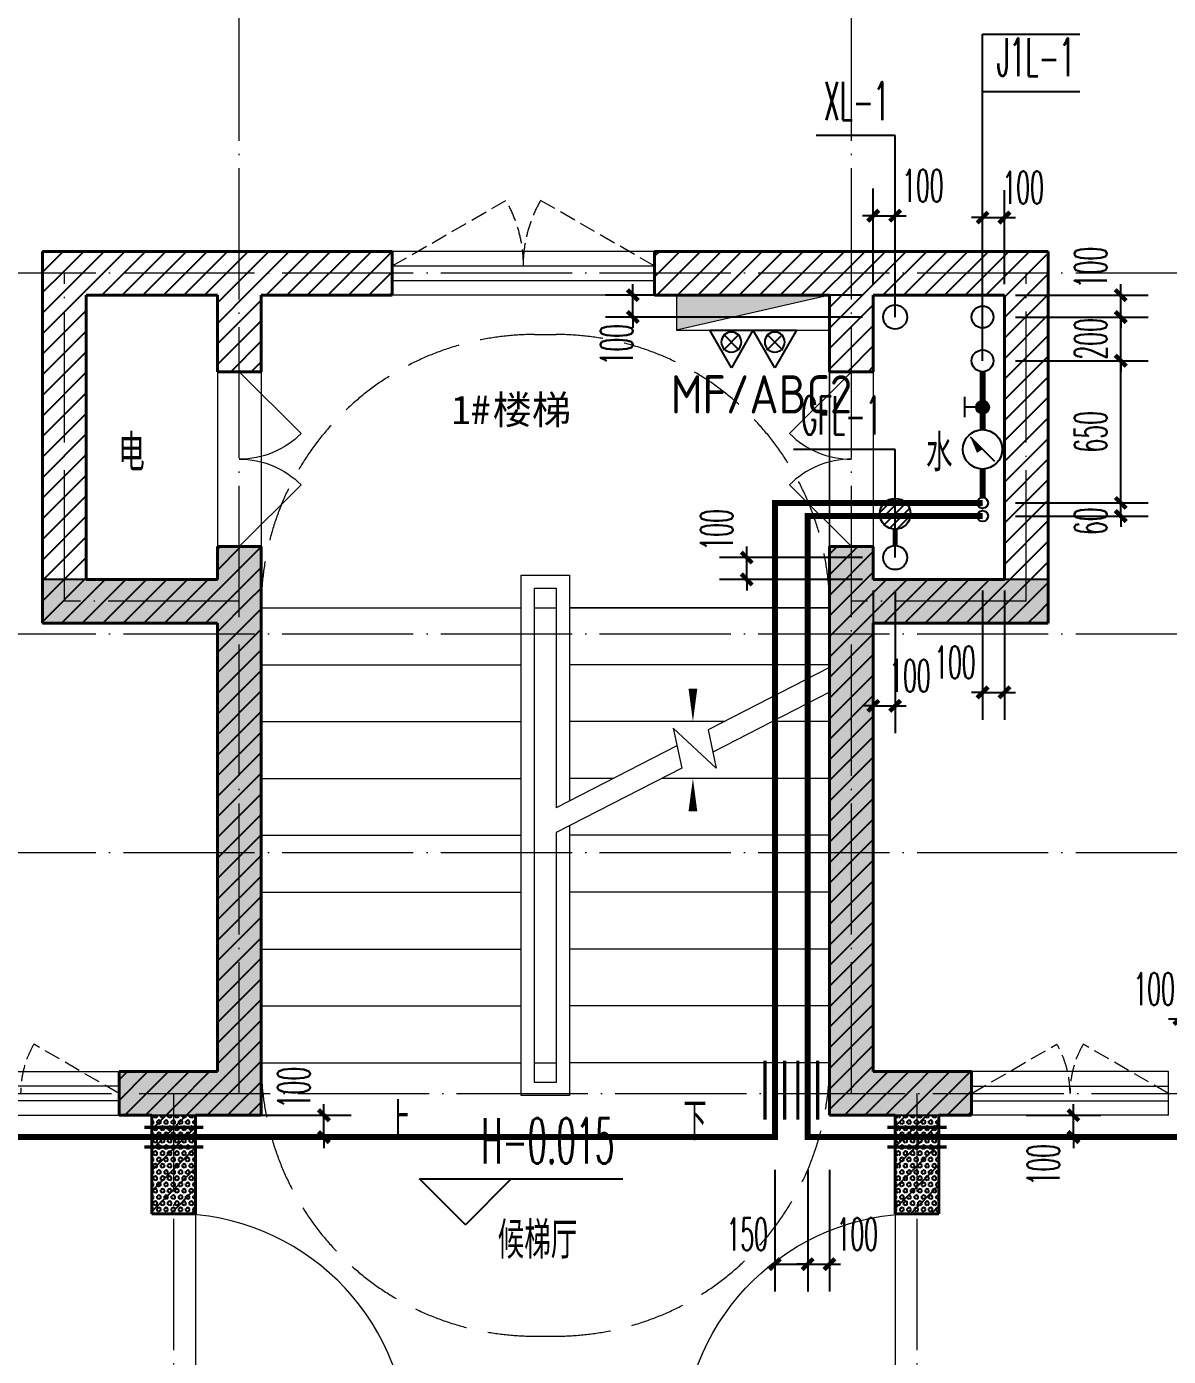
# Model space of a CAD drawing. Extents: x 27938 to 1042331, y -235042 to 1535213.
# Drawn here: x 692244 to 697467, y 141380 to 147460 of the extents above; entities that cross this region are included whole.
import ezdxf

# ---------------------------------------------------------------- set-up
doc = ezdxf.new("R2010")
doc.units = 0
doc.header["$LTSCALE"] = 1000
doc.header["$MEASUREMENT"] = 0
doc.linetypes.add('DASH', pattern=[0.35, 0.25, -0.1])
doc.linetypes.add('DOTE', pattern=[2.42, 2, -0.2, 0.02, -0.2])
for name, color, linetype in [('$RECOVER_210609100354-5', 7, 'Continuous'), ('3.5方案汇报，与郭总、侯月琴确定户型_t8$0$2020.03.04 -1安徽标准化洋房户型(UA）_t8_t8$0$看线', 154, 'Continuous'), ('COLUMN', 9, 'Continuous'), ('DIM_ELEV', 3, 'Continuous'), ('DIM_SYMB', 3, 'Continuous'), ('DIM_不分区消火栓', 3, 'Continuous'), ('DIM_管井排水', 3, 'Continuous'), ('DIM_给水', 3, 'Continuous'), ('EQUIP_地漏', 7, 'Continuous'), ('EQUIP_灭火器', 7, 'Continuous'), ('PIPE-管井排水', 210, 'GF'), ('PIPE-给水', 3, 'J1'), ('PUB_TEXT', 4, 'Continuous'), ('TEXT_灭火器', 7, 'Continuous'), ('TWT_DIM', 3, 'Continuous'), ('VALVE_不分区给水', 7, 'Continuous'), ('VALVE_给水', 7, 'Continuous'), ('VPIPE-不分区消火栓', 1, 'X'), ('VPIPE-管井排水', 210, 'GF'), ('VPIPE-给水', 3, 'TG_J'), ('VPIPE-给水中', 72, 'J2'), ('保温', 6, 'Continuous')]:
    doc.layers.add(name, color=color, linetype=linetype)
for name, color, linetype, lineweight in [('DOTE', 19, 'DOTE', 9), ('EQUIP_消火栓', 242, 'Continuous', 18), ('PUB_HATCH', 8, 'Continuous', 9), ('STAIR', 2, 'Continuous', 18), ('WALL', 9, 'Continuous', 40), ('WINDOW', 8, 'Continuous', 15)]:
    doc.layers.add(name, color=color, linetype=linetype, lineweight=lineweight)
doc.styles.add('_TCH_DIM', font='SIMPLEX.shx', dxfattribs={"width": 0.6, "oblique": 10, "bigfont": 'hztxt.shx'})
doc.styles.add('_TCH_DIM_T3', font='SIMPLEX.shx', dxfattribs={"width": 0.494118, "bigfont": 'GBCBIG.shx'})
doc.styles.add('_TWT_SERIAL', font='simplex.shx', dxfattribs={"width": 0.6, "oblique": 10, "height": 3, "bigfont": 'aadri.shx'})
doc.styles.get("Standard").update_dxf_attribs({"font": 'gbenor.shx', "bigfont": 'gbcbig.shx'})
doc.styles.add('TG_LINETYPE', font='SIMPLEX', dxfattribs={"width": 0.8, "height": 3, "bigfont": 'HZTXT'})
doc.styles.add('黑体', font='simhei.ttf')
doc.linetypes.add('GF', pattern='A,3,-0.2,["GF",Standard,S=0.25,R=0,X=-0.1,Y=-0.115],-0.35', length=3.55)
doc.linetypes.add('J1', pattern='A,3,-0.2,["J1",Standard,S=0.25,R=0,X=-0.1,Y=-0.115],-0.35', length=3.55)
doc.linetypes.add('J2', pattern='A,3,-0.2,["J2",Standard,S=0.25,R=0,X=-0.1,Y=-0.115],-0.35', length=3.55)
doc.linetypes.add('TG_J', pattern='A,2,-0.22,["J",TG_LINETYPE,S=0.1,R=0,X=-0.18,Y=-0.15],0', length=2.22)
doc.linetypes.add('X', pattern='A,3,-0.2,["X",Standard,S=0.25,R=0,X=-0.1,Y=-0.115],-0.25', length=3.45)
doc.dimstyles.new('_TWT_ARCH&&50', dxfattribs={"dimtxt": 148.75, "dimasz": 50, "dimexe": 125, "dimexo": 150, "dimgap": 63.125, "dimtad": 1, "dimdec": 0, "dimzin": 0, "dimdsep": 46, "dimtxsty": '_TCH_DIM_T3', "dimblk": 'ARCHTICK', "dimcen": 0.09, "dimclrt": 7, "dimazin": 2, "dimtfac": 1, "dimtdec": 0, "dimtix": 1, "dimtmove": 2, "dimatfit": 3, "dimfxl": 1, "dimtolj": 1, "dimtzin": 0, "dimarcsym": 0})
pattern_1 = [(90, (0, 0), (-16.49778, 1e-15), [9.525, -19.05]), (210, (0, 0), (8.24889, -14.2874966), [9.525, -19.05]), (150, (6e-16, 9.525), (-8.24889, -14.2874966), [9.525, -19.05])]
pattern_2 = [(45, (0, 47.75), (-47.022601, 47.022601), [])]

# ---------------------------------------------------------------- blocks, each defined once
blk = doc.blocks.new('GFDGDGRDGRDG')
at = {"layer": 'DOTE', "linetype": 'DOTE', "ltscale": 0.3}
for p, q in [((586393.7, 370358.3), (586393.7, 376108.3)), ((589193.7, 370358.3), (589193.7, 376108.3)), ((626393.7, 374108.3), (573593.7, 374108.3)), ((585593.7, 372608.3), (585593.7, 374108.3)), ((589993.7, 372608.3), (589993.7, 374108.3)), ((586393.7, 372608.3), (585593.7, 372608.3)), ((589993.7, 372608.3), (589193.7, 372608.3)), ((626393.7, 372458.3), (573593.7, 372458.3)), ((626393.7, 371458.3), (573593.7, 371458.3)), ((573593.7, 370358.3), (626393.7, 370358.3)), ((586093.7, 368458.3), (586093.7, 370358.3)), ((589493.7, 368458.3), (589493.7, 370358.3))]:
    blk.add_line(p, q, dxfattribs=at)
blk = doc.blocks.new('HFHFHFHFTF')
at = {"layer": 'PUB_HATCH'}
for points in [[(547216.6, 372523.7), (547216.6, 375123.7), (547016.6, 375123.7), (547016.6, 374973.7), (546217, 374973.7), (546217, 374773.7), (547016.6, 374773.7), (547016.6, 372723.7), (546566.6, 372723.7), (546566.6, 372523.7)], [(549816.6, 372523.7), (550466.6, 372523.7), (550466.6, 372723.7), (550016.6, 372723.7), (550016.6, 374773.7), (550816.1, 374773.7), (550816.1, 374973.7), (550016.6, 374973.7), (550016.6, 375123.7), (549816.6, 375123.7)]]:
    blk.add_hatch(color=256, dxfattribs=at).paths.add_polyline_path(points)
at = {"layer": 'COLUMN', "color": 8}
for p, q in [((547216.6, 375123.7), (547016.6, 375123.7)), ((547016.6, 375123.7), (547016.6, 374973.7)), ((547216.6, 372523.7), (547216.6, 375123.7)), ((550016.6, 375123.7), (549816.6, 375123.7)), ((549816.6, 375123.7), (549816.6, 372523.7)), ((550016.6, 374973.7), (550016.6, 375123.7)), ((547016.6, 374973.7), (546217, 374973.7)), ((546217, 374973.7), (546217, 374773.7)), ((550816.1, 374973.7), (550016.6, 374973.7)), ((550816.1, 374773.7), (550816.1, 374973.7)), ((546217, 374773.7), (547016.6, 374773.7)), ((547016.6, 374773.7), (547016.6, 372723.7)), ((550016.6, 372723.7), (550016.6, 374773.7)), ((550016.6, 374773.7), (550816.1, 374773.7)), ((547016.6, 372723.7), (546566.6, 372723.7)), ((546566.6, 372723.7), (546566.6, 372523.7)), ((550466.6, 372723.7), (550016.6, 372723.7)), ((550466.6, 372523.7), (550466.6, 372723.7)), ((546566.6, 372523.7), (547216.6, 372523.7)), ((549816.6, 372523.7), (550466.6, 372523.7))]:
    blk.add_line(p, q, dxfattribs=at)
blk = doc.blocks.new('VDVDVDCZSCCS')
at = {"layer": '保温', "linetype": 'Continuous', "ltscale": 10}
h = blk.add_hatch(dxfattribs=at)
h.set_pattern_fill('HEX', color=251, scale=10, angle=90, style=0)
h.set_pattern_definition(pattern_1)
h.paths.add_polyline_path([(546716.7, 372073.7), (546916.7, 372073.7), (546916.6, 372523.7), (546716.6, 372523.7)])
h = blk.add_hatch(dxfattribs=at)
h.set_pattern_fill('HEX', color=251, scale=10, angle=90, style=0)
h.set_pattern_definition(pattern_1)
h.paths.add_polyline_path([(550316.4, 372073.8), (550116.4, 372073.8), (550116.5, 372523.8), (550316.5, 372523.8)])
blk = doc.blocks.new('$VALVE$00000533')
at = {"ltscale": 0.5, "const_width": 25}
for points in [[(-225, 75), (225, 75)], [(-225, -75), (225, -75)]]:
    blk.add_lwpolyline(points, dxfattribs=at)
blk = doc.blocks.new('_ArchTick')
at = {"color": 0, "linetype": 'ByBlock', "const_width": 0.4}
blk.add_lwpolyline([(-0.5, -0.5), (0.5, 0.5)], dxfattribs=at)
blk = doc.blocks.new('*D298')
at = {"layer": 'Defpoints', "color": 0}
for p in [(697616.6, 142922.2), (697516.6, 142132.3), (697616.6, 142132.3)]:
    blk.add_point(p, dxfattribs=at)
at = {"layer": 'TWT_DIM', "color": 0, "lineweight": -2}
for p, q in [((697516.6, 142282.3), (697516.6, 143047.2)), ((697616.6, 142282.3), (697616.6, 143047.2)), ((697516.6, 142922.2), (697466.6, 142922.2)), ((697516.6, 142922.2), (697616.6, 142922.2)), ((697616.6, 142922.2), (697666.6, 142922.2))]:
    blk.add_line(p, q, dxfattribs=at)
at = {"layer": 'TWT_DIM', "color": 0, "lineweight": -2, "xscale": 50, "yscale": 50, "zscale": 50}
blk.add_blockref('_ArchTick', (697516.6, 142922.2), dxfattribs=at)
at = {"layer": 'TWT_DIM', "color": 0, "lineweight": -2, "xscale": 50, "yscale": 50, "zscale": 50, "rotation": 180}
blk.add_blockref('_ArchTick', (697616.6, 142922.2), dxfattribs=at)
at = {"layer": 'TWT_DIM', "color": 7, "insert": (697401.3, 143059.7), "char_height": 148.75, "attachment_point": 5, "style": '_TCH_DIM_T3'}
blk.add_mtext('\\A1;100', dxfattribs=at)
blk = doc.blocks.new('*D299')
at = {"layer": 'Defpoints', "color": 0}
for p in [(696666.6, 142482.3), (697032.2, 142482.3), (696666.6, 142382.3)]:
    blk.add_point(p, dxfattribs=at)
at = {"layer": 'TWT_DIM', "color": 0, "lineweight": -2}
for p, q in [((697032.2, 142482.3), (697032.2, 142532.3)), ((696816.6, 142482.3), (697157.2, 142482.3)), ((697032.2, 142382.3), (697032.2, 142482.3)), ((696816.6, 142382.3), (697157.2, 142382.3)), ((697032.2, 142382.3), (697032.2, 142332.3))]:
    blk.add_line(p, q, dxfattribs=at)
at = {"layer": 'TWT_DIM', "color": 0, "lineweight": -2, "xscale": 50, "yscale": 50, "zscale": 50}
for p, rotation in [((697032.2, 142482.3), 270), ((697032.2, 142382.3), 90)]:
    blk.add_blockref('_ArchTick', p, dxfattribs=dict(at, rotation=rotation))
at = {"layer": 'TWT_DIM', "color": 7, "insert": (696894.7, 142255.7), "char_height": 148.75, "attachment_point": 5, "rotation": 90, "style": '_TCH_DIM_T3'}
blk.add_mtext('\\A1;100', dxfattribs=at)
blk = doc.blocks.new('*D300')
at = {"layer": 'Defpoints', "color": 0}
for p in [(693116.6, 142482.3), (693603.6, 142482.3), (693116.6, 142382.3)]:
    blk.add_point(p, dxfattribs=at)
at = {"layer": 'TWT_DIM', "color": 0, "lineweight": -2}
for p, q in [((693603.6, 142482.3), (693603.6, 142532.3)), ((693266.6, 142482.3), (693728.6, 142482.3)), ((693603.6, 142382.3), (693603.6, 142482.3)), ((693266.6, 142382.3), (693728.6, 142382.3)), ((693603.6, 142382.3), (693603.6, 142332.3))]:
    blk.add_line(p, q, dxfattribs=at)
at = {"layer": 'TWT_DIM', "color": 0, "lineweight": -2, "xscale": 50, "yscale": 50, "zscale": 50}
for p, rotation in [((693603.6, 142482.3), 270), ((693603.6, 142382.3), 90)]:
    blk.add_blockref('_ArchTick', p, dxfattribs=dict(at, rotation=rotation))
at = {"layer": 'TWT_DIM', "color": 7, "insert": (693466.1, 142609), "char_height": 148.75, "attachment_point": 5, "rotation": 90, "style": '_TCH_DIM_T3'}
blk.add_mtext('\\A1;100', dxfattribs=at)
blk = doc.blocks.new('*D350')
at = {"layer": 'Defpoints', "color": 0}
for p in [(696116.7, 145032.3), (696216.7, 145032.3), (696216.7, 144354.6)]:
    blk.add_point(p, dxfattribs=at)
at = {"layer": 'TWT_DIM', "color": 0, "lineweight": -2}
for p, q in [((696116.7, 144882.3), (696116.7, 144229.6)), ((696216.7, 144882.3), (696216.7, 144229.6)), ((696116.7, 144354.6), (696066.7, 144354.6)), ((696116.7, 144354.6), (696216.7, 144354.6)), ((696216.7, 144354.6), (696266.7, 144354.6))]:
    blk.add_line(p, q, dxfattribs=at)
at = {"layer": 'TWT_DIM', "color": 0, "lineweight": -2, "xscale": 50, "yscale": 50, "zscale": 50}
blk.add_blockref('_ArchTick', (696116.7, 144354.6), dxfattribs=at)
at = {"layer": 'TWT_DIM', "color": 0, "lineweight": -2, "xscale": 50, "yscale": 50, "zscale": 50, "rotation": 180}
blk.add_blockref('_ArchTick', (696216.7, 144354.6), dxfattribs=at)
at = {"layer": 'TWT_DIM', "color": 7, "insert": (696284.4, 144492.1), "char_height": 148.75, "attachment_point": 5, "style": '_TCH_DIM_T3'}
blk.add_mtext('\\A1;100', dxfattribs=at)
blk = doc.blocks.new('*D351')
at = {"layer": 'Defpoints', "color": 0}
for p in [(696616.6, 145032.3), (696716.6, 145032.3), (696716.6, 144416)]:
    blk.add_point(p, dxfattribs=at)
at = {"layer": 'TWT_DIM', "color": 0, "lineweight": -2}
for p, q in [((696616.6, 144882.3), (696616.6, 144291)), ((696716.6, 144882.3), (696716.6, 144291)), ((696616.6, 144416), (696566.6, 144416)), ((696616.6, 144416), (696716.6, 144416)), ((696716.6, 144416), (696766.6, 144416))]:
    blk.add_line(p, q, dxfattribs=at)
at = {"layer": 'TWT_DIM', "color": 0, "lineweight": -2, "xscale": 50, "yscale": 50, "zscale": 50}
blk.add_blockref('_ArchTick', (696616.6, 144416), dxfattribs=at)
at = {"layer": 'TWT_DIM', "color": 0, "lineweight": -2, "xscale": 50, "yscale": 50, "zscale": 50, "rotation": 180}
blk.add_blockref('_ArchTick', (696716.6, 144416), dxfattribs=at)
at = {"layer": 'TWT_DIM', "color": 7, "insert": (696489.9, 144553.5), "char_height": 148.75, "attachment_point": 5, "style": '_TCH_DIM_T3'}
blk.add_mtext('\\A1;100', dxfattribs=at)
blk = doc.blocks.new('*D352')
at = {"layer": 'Defpoints', "color": 0}
for p in [(696716.6, 146587), (696616.6, 146132.3), (696716.6, 146132.3)]:
    blk.add_point(p, dxfattribs=at)
at = {"layer": 'TWT_DIM', "color": 0, "lineweight": -2}
for p, q in [((696616.6, 146282.3), (696616.6, 146712)), ((696716.6, 146282.3), (696716.6, 146712)), ((696616.6, 146587), (696566.6, 146587)), ((696616.6, 146587), (696716.6, 146587)), ((696716.6, 146587), (696766.6, 146587))]:
    blk.add_line(p, q, dxfattribs=at)
at = {"layer": 'TWT_DIM', "color": 0, "lineweight": -2, "xscale": 50, "yscale": 50, "zscale": 50}
blk.add_blockref('_ArchTick', (696616.6, 146587), dxfattribs=at)
at = {"layer": 'TWT_DIM', "color": 0, "lineweight": -2, "xscale": 50, "yscale": 50, "zscale": 50, "rotation": 180}
blk.add_blockref('_ArchTick', (696716.6, 146587), dxfattribs=at)
at = {"layer": 'TWT_DIM', "color": 7, "insert": (696802.1, 146724.5), "char_height": 148.75, "attachment_point": 5, "style": '_TCH_DIM_T3'}
blk.add_mtext('\\A1;100', dxfattribs=at)
blk = doc.blocks.new('*D353')
at = {"layer": 'Defpoints', "color": 0}
for p in [(696216.6, 146595.5), (696116.6, 146132.3), (696216.6, 146132.3)]:
    blk.add_point(p, dxfattribs=at)
at = {"layer": 'TWT_DIM', "color": 0, "lineweight": -2}
for p, q in [((696116.6, 146282.3), (696116.6, 146720.5)), ((696216.6, 146282.3), (696216.6, 146720.5)), ((696116.6, 146595.5), (696066.6, 146595.5)), ((696116.6, 146595.5), (696216.6, 146595.5)), ((696216.6, 146595.5), (696266.6, 146595.5))]:
    blk.add_line(p, q, dxfattribs=at)
at = {"layer": 'TWT_DIM', "color": 0, "lineweight": -2, "xscale": 50, "yscale": 50, "zscale": 50}
blk.add_blockref('_ArchTick', (696116.6, 146595.5), dxfattribs=at)
at = {"layer": 'TWT_DIM', "color": 0, "lineweight": -2, "xscale": 50, "yscale": 50, "zscale": 50, "rotation": 180}
blk.add_blockref('_ArchTick', (696216.6, 146595.5), dxfattribs=at)
at = {"layer": 'TWT_DIM', "color": 7, "insert": (696343.2, 146733), "char_height": 148.75, "attachment_point": 5, "style": '_TCH_DIM_T3'}
blk.add_mtext('\\A1;100', dxfattribs=at)
blk = doc.blocks.new('*D354')
at = {"layer": 'Defpoints', "color": 0}
for p in [(695016.6, 146232.3), (696216.6, 146232.3), (696216.6, 146132.3)]:
    blk.add_point(p, dxfattribs=at)
at = {"layer": 'TWT_DIM', "color": 0, "lineweight": -2}
for p, q in [((695016.6, 146232.3), (695016.6, 146282.3)), ((696066.6, 146232.3), (694891.6, 146232.3)), ((695016.6, 146132.3), (695016.6, 146232.3)), ((696066.6, 146132.3), (694891.6, 146132.3)), ((695016.6, 146132.3), (695016.6, 146082.3))]:
    blk.add_line(p, q, dxfattribs=at)
at = {"layer": 'TWT_DIM', "color": 0, "lineweight": -2, "xscale": 50, "yscale": 50, "zscale": 50}
for p, rotation in [((695016.6, 146232.3), 270), ((695016.6, 146132.3), 90)]:
    blk.add_blockref('_ArchTick', p, dxfattribs=dict(at, rotation=rotation))
at = {"layer": 'TWT_DIM', "color": 7, "insert": (694942.9, 146005.7), "char_height": 148.75, "attachment_point": 5, "rotation": 90, "style": '_TCH_DIM_T3'}
blk.add_mtext('\\A1;100', dxfattribs=at)
blk = doc.blocks.new('*D355')
at = {"layer": 'Defpoints', "color": 0}
for p in [(695537.6, 145032.3), (696216.7, 145032.3), (696216.7, 144932.3)]:
    blk.add_point(p, dxfattribs=at)
at = {"layer": 'TWT_DIM', "color": 0, "lineweight": -2}
for p, q in [((696066.7, 145032.3), (695412.6, 145032.3)), ((695537.6, 145032.3), (695537.6, 145082.3)), ((695537.6, 144932.3), (695537.6, 145032.3)), ((696066.7, 144932.3), (695412.6, 144932.3)), ((695537.6, 144932.3), (695537.6, 144882.3))]:
    blk.add_line(p, q, dxfattribs=at)
at = {"layer": 'TWT_DIM', "color": 0, "lineweight": -2, "xscale": 50, "yscale": 50, "zscale": 50}
for p, rotation in [((695537.6, 145032.3), 270), ((695537.6, 144932.3), 90)]:
    blk.add_blockref('_ArchTick', p, dxfattribs=dict(at, rotation=rotation))
at = {"layer": 'TWT_DIM', "color": 7, "insert": (695400.1, 145158.9), "char_height": 148.75, "attachment_point": 5, "rotation": 90, "style": '_TCH_DIM_T3'}
blk.add_mtext('\\A1;100', dxfattribs=at)
blk = doc.blocks.new('*D356')
at = {"layer": 'Defpoints', "color": 0}
for p in [(696616.6, 146232.3), (697248.4, 146232.3), (696616.6, 146132.3)]:
    blk.add_point(p, dxfattribs=at)
at = {"layer": 'TWT_DIM', "color": 0, "lineweight": -2}
for p, q in [((697248.4, 146232.3), (697248.4, 146282.3)), ((696766.6, 146232.3), (697373.4, 146232.3)), ((697248.4, 146132.3), (697248.4, 146232.3)), ((696766.6, 146132.3), (697373.4, 146132.3)), ((697248.4, 146132.3), (697248.4, 146082.3))]:
    blk.add_line(p, q, dxfattribs=at)
at = {"layer": 'TWT_DIM', "color": 0, "lineweight": -2, "xscale": 50, "yscale": 50, "zscale": 50}
for p, rotation in [((697248.4, 146232.3), 270), ((697248.4, 146132.3), 90)]:
    blk.add_blockref('_ArchTick', p, dxfattribs=dict(at, rotation=rotation))
at = {"layer": 'TWT_DIM', "color": 7, "insert": (697110.9, 146358.9), "char_height": 148.75, "attachment_point": 5, "rotation": 90, "style": '_TCH_DIM_T3'}
blk.add_mtext('\\A1;100', dxfattribs=at)
blk = doc.blocks.new('*D357')
at = {"layer": 'Defpoints', "color": 0}
for p in [(696616.6, 146132.3), (697248.4, 146132.3), (696616.6, 145932.3)]:
    blk.add_point(p, dxfattribs=at)
at = {"layer": 'TWT_DIM', "color": 0, "lineweight": -2}
for p, q in [((697248.4, 146132.3), (697248.4, 146182.3)), ((696766.6, 146132.3), (697373.4, 146132.3)), ((697248.4, 145932.3), (697248.4, 146132.3)), ((696766.6, 145932.3), (697373.4, 145932.3)), ((697248.4, 145932.3), (697248.4, 145882.3))]:
    blk.add_line(p, q, dxfattribs=at)
at = {"layer": 'TWT_DIM', "color": 0, "lineweight": -2, "xscale": 50, "yscale": 50, "zscale": 50}
for p, rotation in [((697248.4, 146132.3), 270), ((697248.4, 145932.3), 90)]:
    blk.add_blockref('_ArchTick', p, dxfattribs=dict(at, rotation=rotation))
at = {"layer": 'TWT_DIM', "color": 7, "insert": (697110.9, 146032.3), "char_height": 148.75, "attachment_point": 5, "rotation": 90, "style": '_TCH_DIM_T3'}
blk.add_mtext('\\A1;200', dxfattribs=at)
blk = doc.blocks.new('*D358')
at = {"layer": 'Defpoints', "color": 0}
for p in [(696616.6, 145932.3), (697248.4, 145932.3), (696616.6, 145282.3)]:
    blk.add_point(p, dxfattribs=at)
at = {"layer": 'TWT_DIM', "color": 0, "lineweight": -2}
for p, q in [((696766.6, 145932.3), (697373.4, 145932.3)), ((697248.4, 145282.3), (697248.4, 145932.3)), ((696766.6, 145282.3), (697373.4, 145282.3))]:
    blk.add_line(p, q, dxfattribs=at)
at = {"layer": 'TWT_DIM', "color": 0, "lineweight": -2, "xscale": 50, "yscale": 50, "zscale": 50}
for p, rotation in [((697248.4, 145932.3), 90), ((697248.4, 145282.3), 270)]:
    blk.add_blockref('_ArchTick', p, dxfattribs=dict(at, rotation=rotation))
at = {"layer": 'TWT_DIM', "color": 7, "insert": (697110.9, 145607.3), "char_height": 148.75, "attachment_point": 5, "rotation": 90, "style": '_TCH_DIM_T3'}
blk.add_mtext('\\A1;650', dxfattribs=at)
blk = doc.blocks.new('*D359')
at = {"layer": 'Defpoints', "color": 0}
for p in [(696616.6, 145282.3), (697248.4, 145282.3), (696616.6, 145222.3)]:
    blk.add_point(p, dxfattribs=at)
at = {"layer": 'TWT_DIM', "color": 0, "lineweight": -2}
for p, q in [((697248.4, 145282.3), (697248.4, 145332.3)), ((696766.6, 145282.3), (697373.4, 145282.3)), ((697248.4, 145222.3), (697248.4, 145282.3)), ((696766.6, 145222.3), (697373.4, 145222.3)), ((697248.4, 145222.3), (697248.4, 145172.3))]:
    blk.add_line(p, q, dxfattribs=at)
at = {"layer": 'TWT_DIM', "color": 0, "lineweight": -2, "xscale": 50, "yscale": 50, "zscale": 50}
for p, rotation in [((697248.4, 145282.3), 270), ((697248.4, 145222.3), 90)]:
    blk.add_blockref('_ArchTick', p, dxfattribs=dict(at, rotation=rotation))
at = {"layer": 'TWT_DIM', "color": 7, "insert": (697110.9, 145198.4), "char_height": 148.75, "attachment_point": 5, "rotation": 90, "style": '_TCH_DIM_T3'}
blk.add_mtext('\\A1;60', dxfattribs=at)
blk = doc.blocks.new('*D360')
at = {"layer": 'Defpoints', "color": 0}
for p in [(695666.6, 142382.3), (695816.6, 142382.3), (695816.6, 141801.4)]:
    blk.add_point(p, dxfattribs=at)
at = {"layer": 'TWT_DIM', "color": 0, "lineweight": -2}
for p, q in [((695666.6, 142232.3), (695666.6, 141676.4)), ((695816.6, 142232.3), (695816.6, 141676.4)), ((695666.6, 141801.4), (695816.6, 141801.4))]:
    blk.add_line(p, q, dxfattribs=at)
at = {"layer": 'TWT_DIM', "color": 0, "lineweight": -2, "xscale": 50, "yscale": 50, "zscale": 50, "rotation": 180}
blk.add_blockref('_ArchTick', (695666.6, 141801.4), dxfattribs=at)
at = {"layer": 'TWT_DIM', "color": 0, "lineweight": -2, "xscale": 50, "yscale": 50, "zscale": 50}
blk.add_blockref('_ArchTick', (695816.6, 141801.4), dxfattribs=at)
at = {"layer": 'TWT_DIM', "color": 7, "insert": (695540, 141938.9), "char_height": 148.75, "attachment_point": 5, "style": '_TCH_DIM_T3'}
blk.add_mtext('\\A1;150', dxfattribs=at)
blk = doc.blocks.new('*D361')
at = {"layer": 'Defpoints', "color": 0}
for p in [(695816.6, 142382.3), (695916.6, 142382.3), (695916.6, 141801.4)]:
    blk.add_point(p, dxfattribs=at)
at = {"layer": 'TWT_DIM', "color": 0, "lineweight": -2}
for p, q in [((695816.6, 142232.3), (695816.6, 141676.4)), ((695916.6, 142232.3), (695916.6, 141676.4)), ((695816.6, 141801.4), (695766.6, 141801.4)), ((695816.6, 141801.4), (695916.6, 141801.4)), ((695916.6, 141801.4), (695966.6, 141801.4))]:
    blk.add_line(p, q, dxfattribs=at)
at = {"layer": 'TWT_DIM', "color": 0, "lineweight": -2, "xscale": 50, "yscale": 50, "zscale": 50}
blk.add_blockref('_ArchTick', (695816.6, 141801.4), dxfattribs=at)
at = {"layer": 'TWT_DIM', "color": 0, "lineweight": -2, "xscale": 50, "yscale": 50, "zscale": 50, "rotation": 180}
blk.add_blockref('_ArchTick', (695916.6, 141801.4), dxfattribs=at)
at = {"layer": 'TWT_DIM', "color": 7, "insert": (696043.2, 141938.9), "char_height": 148.75, "attachment_point": 5, "style": '_TCH_DIM_T3'}
blk.add_mtext('\\A1;100', dxfattribs=at)
blk = doc.blocks.new('$VALVE$00000497')
for p, q in [((78, 138), (-78, 138)), ((0, 50), (0, 138))]:
    blk.add_line(p, q)
at = {"const_width": 49.6}
blk.add_lwpolyline([(25, 0, 1), (-25, 0, 1)], format="xyb", close=True, dxfattribs=at)
blk.add_circle((0, 0), 50)
blk = doc.blocks.new('$VALVE$00000742')
blk.add_line((-93, -93), (93, 93))
blk.add_lwpolyline([(93, 93, 0, 50, 0), (-13, 22, 50, 50, 0)], format="xyseb")
blk.add_circle((0, 0), 150)
for p in [(-150, 0), (150, 0)]:
    blk.add_point(p)
blk = doc.blocks.new('$TwtSys$00000141')
for p, q in [((-141, 12), (-15, 138)), ((-141, 12), (-15, 138)), ((-131, -53), (53, 131)), ((-131, -53), (53, 131)), ((-100, -100), (100, 100)), ((-100, -100), (100, 100)), ((-49, -131), (131, 49)), ((-49, -131), (131, 49)), ((17, -138), (138, -17)), ((17, -138), (138, -17))]:
    blk.add_line(p, q)
blk.add_circle((0, 0), 141)
blk.add_circle((0, 0), 141)
blk = doc.blocks.new('$TwtSys$00000434')
at = {"color": 7}
for p, q in [((-0.5, 0.5), (-0.5, -0.5)), ((-0.5, -0.5), (0.5, 0.5)), ((0.5, 0.5), (-0.5, 0.5)), ((0.5, -0.5), (0.5, 0.5)), ((-0.5, -0.5), (0.5, -0.5))]:
    blk.add_line(p, q, dxfattribs=at)
blk.add_solid([(0.5, -0.5), (0.5, 0.5), (-0.5, -0.5)], dxfattribs=at)
blk = doc.blocks.new('$TwtSys$00000545')
for p, q in [((0, 344), (-198, 0)), ((198, 0), (0, 344)), ((-73, 36), (73, 182)), ((-73, 182), (73, 36)), ((-198, 0), (198, 0))]:
    blk.add_line(p, q)
blk.add_circle((0, 109), 91.8)
blk = doc.blocks.new('$DorLib2D$00000001')
for p, q in [((0.45, 0.975), (0.5, 0.975)), ((0.45, 0), (0.45, 0.975)), ((0.5, 0), (0.5, 0.975)), ((0.5, 0), (0.45, 0))]:
    blk.add_line(p, q)
at = {"lineweight": 13}
blk.add_arc((0.475, 0), 0.975, 91.4693, 180, dxfattribs=at)
blk = doc.blocks.new('$WINLIB2D$00000001')
at = {"color": 0}
for points in [[(-0.5, 0.5), (-0.5, -0.5)], [(-0.5, 0.5), (0.5, 0.5)], [(0.5, -0.5), (0.5, 0.5)], [(0.5, 0.1667), (-0.5, 0.1667)], [(0.5, -0.1667), (-0.5, -0.1667)], [(-0.5, -0.5), (0.5, -0.5)]]:
    blk.add_lwpolyline(points, dxfattribs=at)
blk = doc.blocks.new('$DorLib2D$00000116')
at = {"color": 0}
for p, q in [((-0.5, 0), (-0.1464, 0.3536)), ((0.5, 0), (0.1464, 0.3536))]:
    blk.add_line(p, q, dxfattribs=at)
for centre, start, end in [((-0.5, 0), 0, 45), ((0.5, 0), 135, 180)]:
    blk.add_arc(centre, 0.5, start, end, dxfattribs=at)

msp = doc.modelspace()

# ---------------------------------------------------------------- hatches: boundary and pattern name
at = {"layer": '$RECOVER_210609100354-5'}
h = msp.add_hatch(dxfattribs=at)
h.set_pattern_fill('普通砖', color=256, scale=50, style=0)
h.set_pattern_definition(pattern_2)
h.paths.add_polyline_path([(693216.6, 146299), (693216.6, 146432.3), (692316.6, 146432.3), (692516.6, 146232.3), (693116.6, 146232.3)])
h = msp.add_hatch(dxfattribs=at)
h.set_pattern_fill('普通砖', color=256, scale=50, style=0)
h.set_pattern_definition(pattern_2)
h.paths.add_polyline_path([(692516.6, 146232.3), (692316.6, 146432.3), (692316.6, 144732.3), (692516.6, 144932.3)])
h = msp.add_hatch(dxfattribs=at)
h.set_pattern_fill('普通砖', color=256, scale=50, style=0)
h.set_pattern_definition(pattern_2)
h.paths.add_polyline_path([(693316.6, 146232.3), (693916.6, 146232.3), (693916.6, 146432.3), (693216.6, 146432.3), (693216.6, 146299)])
h = msp.add_hatch(dxfattribs=at)
h.set_pattern_fill('普通砖', color=256, scale=50, style=0)
h.set_pattern_definition(pattern_2)
h.paths.add_polyline_path([(696016.6, 146432.3), (695116.6, 146432.3), (695116.6, 146232.3), (695916.6, 146232.3), (696016.6, 146299)])
h = msp.add_hatch(dxfattribs=at)
h.set_pattern_fill('普通砖', color=256, scale=50, style=0)
h.set_pattern_definition(pattern_2)
h.paths.add_polyline_path([(696016.6, 146299), (696116.6, 146232.3), (696716.6, 146232.3), (696916.6, 146432.3), (696016.6, 146432.3)])
h = msp.add_hatch(dxfattribs=at)
h.set_pattern_fill('普通砖', color=256, scale=50, style=0)
h.set_pattern_definition(pattern_2)
h.paths.add_polyline_path([(696916.6, 146432.3), (696716.6, 146232.3), (696716.6, 144932.3), (696916.6, 144732.3)])
h = msp.add_hatch(dxfattribs=at)
h.set_pattern_fill('普通砖', color=256, scale=50, style=0)
h.set_pattern_definition(pattern_2)
h.paths.add_polyline_path([(693116.6, 146232.3), (693116.6, 145882.3), (693316.6, 145882.3), (693316.6, 146232.3), (693216.6, 146299)])
h = msp.add_hatch(dxfattribs=at)
h.set_pattern_fill('普通砖', color=256, scale=50, style=0)
h.set_pattern_definition(pattern_2)
h.paths.add_polyline_path([(695916.6, 146232.3), (695916.6, 145882.3), (696116.6, 145882.3), (696116.6, 146232.3), (696016.6, 146299)])
h = msp.add_hatch(dxfattribs=at)
h.set_pattern_fill('普通砖', color=256, scale=50, style=0)
h.set_pattern_definition(pattern_2)
h.paths.add_polyline_path([(693316.6, 144832.3), (693316.6, 145082.3), (693116.6, 145082.3), (693116.6, 144932.3), (693183.2, 144832.3)])
h = msp.add_hatch(dxfattribs=at)
h.set_pattern_fill('普通砖', color=256, scale=50, style=0)
h.set_pattern_definition(pattern_2)
h.paths.add_polyline_path([(696116.6, 144932.3), (696116.6, 145082.3), (695916.6, 145082.3), (695916.6, 144832.3), (696049.9, 144832.3)])
h = msp.add_hatch(dxfattribs=at)
h.set_pattern_fill('普通砖', color=256, scale=50, style=0)
h.set_pattern_definition(pattern_2)
h.paths.add_polyline_path([(693183.2, 144832.3), (693116.6, 144932.3), (692516.6, 144932.3), (692316.6, 144732.3), (693116.6, 144732.3)])
h = msp.add_hatch(dxfattribs=at)
h.set_pattern_fill('普通砖', color=256, scale=50, style=0)
h.set_pattern_definition(pattern_2)
h.paths.add_polyline_path([(696049.9, 144832.3), (696116.6, 144732.3), (696916.6, 144732.3), (696716.6, 144932.3), (696116.6, 144932.3)])
h = msp.add_hatch(dxfattribs=at)
h.set_pattern_fill('普通砖', color=256, scale=50, style=0)
h.set_pattern_definition(pattern_2)
h.paths.add_polyline_path([(693183.2, 144832.3), (693116.6, 144732.3), (693116.6, 142682.3), (693216.6, 142615.7), (693316.6, 142682.3), (693316.6, 144832.3)])
h = msp.add_hatch(dxfattribs=at)
h.set_pattern_fill('普通砖', color=256, scale=50, style=0)
h.set_pattern_definition(pattern_2)
h.paths.add_polyline_path([(696049.9, 144832.3), (695916.6, 144832.3), (695916.6, 142682.3), (696016.6, 142615.7), (696116.6, 142682.3), (696116.6, 144732.3)])
h = msp.add_hatch(dxfattribs=at)
h.set_pattern_fill('普通砖', color=256, scale=50, style=0)
h.set_pattern_definition(pattern_2)
h.paths.add_polyline_path([(692916.6, 142682.3), (692666.6, 142682.3), (692666.6, 142482.3), (692816.6, 142482.3), (692916.6, 142549)])
h = msp.add_hatch(dxfattribs=at)
h.set_pattern_fill('普通砖', color=256, scale=50, style=0)
h.set_pattern_definition(pattern_2)
h.paths.add_polyline_path([(693216.6, 142615.7), (693116.6, 142682.3), (692916.6, 142682.3), (692916.6, 142549), (693016.6, 142482.3), (693216.6, 142482.3)])
h = msp.add_hatch(dxfattribs=at)
h.set_pattern_fill('普通砖', color=256, scale=50, style=0)
h.set_pattern_definition(pattern_2)
h.paths.add_polyline_path([(693316.6, 142682.3), (693216.6, 142615.7), (693216.6, 142482.3), (693316.6, 142482.3)])
h = msp.add_hatch(dxfattribs=at)
h.set_pattern_fill('普通砖', color=256, scale=50, style=0)
h.set_pattern_definition(pattern_2)
h.paths.add_polyline_path([(695916.6, 142482.3), (696016.6, 142482.3), (696016.6, 142615.7), (695916.6, 142682.3)])
h = msp.add_hatch(dxfattribs=at)
h.set_pattern_fill('普通砖', color=256, scale=50, style=0)
h.set_pattern_definition(pattern_2)
h.paths.add_polyline_path([(696016.6, 142615.7), (696016.6, 142482.3), (696216.6, 142482.3), (696316.6, 142549), (696316.6, 142682.3), (696116.6, 142682.3)])
h = msp.add_hatch(dxfattribs=at)
h.set_pattern_fill('普通砖', color=256, scale=50, style=0)
h.set_pattern_definition(pattern_2)
h.paths.add_polyline_path([(696416.6, 142482.3), (696566.6, 142482.3), (696566.6, 142682.3), (696316.6, 142682.3), (696316.6, 142549)])
h = msp.add_hatch(dxfattribs=at)
h.set_pattern_fill('普通砖', color=256, scale=50, style=0)
h.set_pattern_definition(pattern_2)
h.paths.add_polyline_path([(692816.6, 142482.3), (692816.6, 142032.3), (693016.6, 142032.3), (693016.6, 142482.3), (692916.6, 142549)])
h = msp.add_hatch(dxfattribs=at)
h.set_pattern_fill('普通砖', color=256, scale=50, style=0)
h.set_pattern_definition(pattern_2)
h.paths.add_polyline_path([(696216.6, 142482.3), (696216.6, 142032.3), (696416.6, 142032.3), (696416.6, 142482.3), (696316.6, 142549)])
at = {"layer": 'PIPE-给水'}
for points in [[(695666.6, 145282.3), (695666.6, 145296.1), (695652.8, 145296.1)], [(695666.6, 145282.3), (695652.8, 145282.3), (695652.8, 145296.1)], [(695816.6, 145222.3), (695816.6, 145236.1), (695802.8, 145236.1)], [(695816.6, 145222.3), (695802.8, 145222.3), (695802.8, 145236.1)], [(695666.6, 142382.3), (695680.3, 142382.3), (695680.3, 142368.6)], [(695666.6, 142382.3), (695666.6, 142368.6), (695680.3, 142368.6)], [(695816.6, 142382.3), (695802.8, 142382.3), (695802.8, 142368.6)], [(695816.6, 142382.3), (695816.6, 142368.6), (695802.8, 142368.6)]]:
    msp.add_hatch(color=256, dxfattribs=at).paths.add_polyline_path(points)

# ---------------------------------------------------------------- linework, layer by layer
at = {"layer": 'DIM_ELEV', "color": 8}
for p, q in [((694250.7, 141981.1), (694040.7, 142191.1)), ((694040.7, 142191.1), (694971.6, 142191.1)), ((694250.7, 141981.1), (694460.7, 142191.1))]:
    msp.add_line(p, q, dxfattribs=at)
at = {"layer": 'DIM_SYMB', "color": 8}
for points in [[(693941.6, 142592.3, 0, 0, 0), (693941.6, 145517.3, 0, 0, 0), (695291.6, 145517.3, 0, 0, 0), (695291.6, 144282.3, 0, 40, 0), (695291.6, 144432.3, 0, 0, 0)], [(695291.6, 142592.3, 0, 0, 0), (695291.6, 144022.3, 0, 40, 0), (695291.6, 143872.3, 0, 0, 0)]]:
    msp.add_lwpolyline(points, format="xyseb", dxfattribs=at)
at = {"layer": 'DIM_不分区消火栓'}
for p, q in [((696216.6, 146962.9), (695855.8, 146962.9)), ((696216.6, 146132.3), (696216.6, 146962.9))]:
    msp.add_line(p, q, dxfattribs=at)
at = {"layer": 'DIM_管井排水'}
for p, q in [((696216.6, 145525.8), (695751.5, 145525.8)), ((696216.7, 145032.3), (696216.6, 145525.8))]:
    msp.add_line(p, q, dxfattribs=at)
at = {"layer": 'DIM_给水'}
for p, q in [((696616.6, 146132.3), (696616.6, 147425.3)), ((696616.6, 147425.3), (697060.8, 147425.3)), ((696616.6, 145932.3), (696616.6, 147163.1)), ((696616.6, 147163.1), (697061.3, 147163.1))]:
    msp.add_line(p, q, dxfattribs=at)
at = {"layer": 'PIPE-管井排水', "ltscale": 0.5, "const_width": 22.5}
msp.add_lwpolyline([(696216.6, 145161.8), (696216.6, 145087.3)], dxfattribs=at)
at = {"layer": 'PIPE-给水', "ltscale": 0.5, "const_width": 27.5}
for points in [[(696616.6, 145882.3), (696616.6, 145617.3)], [(696616.6, 145437.3), (696616.6, 145307.3)], [(696616.6, 145282.3), (695666.6, 145282.3)], [(695666.6, 145282.3), (695666.6, 142382.3)], [(696616.6, 145222.3), (695816.6, 145222.3)], [(695816.6, 145222.3), (695816.6, 142382.3)], [(695666.6, 142382.3), (691716.6, 142382.3)], [(697516.6, 142382.3), (695816.6, 142382.3)]]:
    msp.add_lwpolyline(points, dxfattribs=at)
at = {"layer": 'STAIR', "color": 8}
for p, q in [((695916.6, 146232.3), (693316.6, 146232.3)), ((693316.6, 146232.3), (693316.6, 144802.3)), ((695916.6, 144802.3), (695916.6, 146232.3)), ((694506.6, 142572.3), (694506.6, 144952.3)), ((694506.6, 144952.3), (694726.6, 144952.3)), ((694726.6, 144952.3), (694726.6, 143918.6)), ((694566.6, 142632.3), (694566.6, 144892.3)), ((694566.6, 144892.3), (694666.6, 144892.3)), ((694666.6, 144892.3), (694666.6, 143887.8)), ((693316.6, 142722.3), (693316.6, 144802.3)), ((693316.6, 144802.3), (694506.6, 144802.3)), ((693316.6, 144802.3), (694506.6, 144802.3)), ((694566.6, 142722.3), (694566.6, 144802.3)), ((694566.6, 144802.3), (694666.6, 144802.3)), ((694666.6, 144802.3), (694666.6, 143887.8)), ((695916.6, 144802.3), (694726.6, 144802.3)), ((694726.6, 144802.3), (695916.6, 144802.3)), ((695916.6, 144802.3), (695916.6, 144529.3)), ((693316.6, 144542.3), (694506.6, 144542.3)), ((695916.6, 144542.3), (694726.6, 144542.3)), ((695916.6, 144529.3), (695360.6, 144244)), ((695916.6, 144416.9), (695382.4, 144142.8)), ((695916.6, 144416.9), (695916.6, 142722.3)), ((693316.6, 144282.3), (694506.6, 144282.3)), ((695435.4, 144282.3), (694726.6, 144282.3)), ((695398.2, 144069.5), (695201, 144252.4)), ((695201, 144252.4), (695240.3, 144069.8)), ((695360.6, 144244), (695398.2, 144069.5)), ((695916.6, 144282.3), (695654.4, 144282.3)), ((695218.5, 144171), (694666.6, 143887.8)), ((695240.3, 144069.8), (694666.6, 143775.4)), ((693316.6, 144022.3), (694506.6, 144022.3)), ((694928.8, 144022.3), (694726.6, 144022.3)), ((695916.6, 144022.3), (695147.8, 144022.3)), ((693316.6, 143762.3), (694506.6, 143762.3)), ((694666.6, 143775.4), (694666.6, 142722.3)), ((694666.6, 143775.4), (694666.6, 142632.3)), ((694726.6, 143806.2), (694726.6, 142572.3)), ((695916.6, 143762.3), (694726.6, 143762.3)), ((693316.6, 143502.3), (694506.6, 143502.3)), ((695916.6, 143502.3), (694726.6, 143502.3)), ((693316.6, 143242.3), (694506.6, 143242.3)), ((695916.6, 143242.3), (694726.6, 143242.3)), ((693316.6, 142982.3), (694506.6, 142982.3)), ((695916.6, 142982.3), (694726.6, 142982.3)), ((693316.6, 142722.3), (694506.6, 142722.3)), ((694566.6, 142722.3), (694666.6, 142722.3)), ((695916.6, 142722.3), (694726.6, 142722.3)), ((694666.6, 142632.3), (694566.6, 142632.3)), ((694726.6, 142572.3), (694506.6, 142572.3))]:
    msp.add_line(p, q, dxfattribs=at)
at = {"layer": 'STAIR', "color": 8, "linetype": 'DASH'}
for points in [[(693316.6, 144802.3, -0.414214), (694566.6, 146052.3), (694666.6, 146052.3, -0.414214), (695916.6, 144802.3)], [(693316.6, 142722.3, 0.414214), (694566.6, 141472.3), (694666.6, 141472.3, 0.414214), (695916.6, 142722.3)]]:
    msp.add_lwpolyline(points, format="xyb", dxfattribs=at)
at = {"layer": 'VPIPE-不分区消火栓'}
msp.add_circle((696216.6, 146132.3), 55, dxfattribs=at)
at = {"layer": 'VPIPE-管井排水'}
msp.add_circle((696216.7, 145032.3), 55, dxfattribs=at)
at = {"layer": 'VPIPE-给水'}
for centre, radius in [((696616.6, 145932.3), 50), ((696616.6, 145282.3), 25), ((696616.6, 145222.3), 25)]:
    msp.add_circle(centre, radius, dxfattribs=at)
at = {"layer": 'VPIPE-给水中'}
msp.add_circle((696616.6, 146132.3), 50, dxfattribs=at)
at = {"layer": 'WALL', "color": 8}
for p, q in [((693216.6, 146432.3), (692316.6, 146432.3)), ((692316.6, 146432.3), (692316.6, 144732.3)), ((693916.6, 146432.3), (693216.6, 146432.3)), ((693916.6, 146232.3), (693916.6, 146432.3)), ((696016.6, 146432.3), (695116.6, 146432.3)), ((695116.6, 146432.3), (695116.6, 146232.3)), ((696016.6, 146432.3), (696916.6, 146432.3)), ((696916.6, 146432.3), (696916.6, 144732.3)), ((693116.6, 146232.3), (692516.6, 146232.3)), ((692516.6, 146232.3), (692516.6, 144932.3)), ((693116.6, 146232.3), (693116.6, 145882.3)), ((693316.6, 146232.3), (693916.6, 146232.3)), ((693316.6, 145882.3), (693316.6, 146232.3)), ((695116.6, 146232.3), (695916.6, 146232.3)), ((695916.6, 146232.3), (695916.6, 145882.3)), ((696116.6, 145882.3), (696116.6, 146232.3)), ((696116.6, 146232.3), (696716.6, 146232.3)), ((696716.6, 146232.3), (696716.6, 144932.3)), ((693116.6, 145882.3), (693316.6, 145882.3)), ((695916.6, 145882.3), (696116.6, 145882.3)), ((693316.6, 145082.3), (693116.6, 145082.3)), ((693116.6, 145082.3), (693116.6, 144932.3)), ((693316.6, 144832.3), (693316.6, 145082.3)), ((696116.6, 145082.3), (695916.6, 145082.3)), ((695916.6, 145082.3), (695916.6, 144832.3)), ((696116.6, 144932.3), (696116.6, 145082.3)), ((693116.6, 144932.3), (692516.6, 144932.3)), ((696116.6, 144932.3), (696716.6, 144932.3)), ((693316.6, 144832.3), (693316.6, 142682.3)), ((695916.6, 144832.3), (695916.6, 142682.3)), ((693116.6, 144732.3), (692316.6, 144732.3)), ((693116.6, 144732.3), (693116.6, 142682.3)), ((696116.6, 144732.3), (696916.6, 144732.3)), ((696116.6, 144732.3), (696116.6, 142682.3)), ((692916.6, 142682.3), (692666.6, 142682.3)), ((692666.6, 142682.3), (692666.6, 142482.3)), ((693116.6, 142682.3), (692916.6, 142682.3)), ((693316.6, 142682.3), (693316.6, 142682.3)), ((693316.6, 142482.3), (693316.6, 142682.3)), ((695916.6, 142682.3), (695916.6, 142682.3)), ((695916.6, 142682.3), (695916.6, 142482.3)), ((696116.6, 142682.3), (696316.6, 142682.3)), ((696566.6, 142682.3), (696316.6, 142682.3)), ((696566.6, 142482.3), (696566.6, 142682.3)), ((692666.6, 142482.3), (692816.6, 142482.3)), ((692816.6, 142482.3), (692816.6, 142032.3)), ((693016.6, 142032.3), (693016.6, 142482.3)), ((693216.6, 142482.3), (693016.6, 142482.3)), ((693316.6, 142482.3), (693216.6, 142482.3)), ((695916.6, 142482.3), (696016.6, 142482.3)), ((696016.6, 142482.3), (696216.6, 142482.3)), ((696216.6, 142482.3), (696216.6, 142032.3)), ((696416.6, 142032.3), (696416.6, 142482.3)), ((696416.6, 142482.3), (696566.6, 142482.3)), ((692816.6, 142032.3), (693016.6, 142032.3)), ((696216.6, 142032.3), (696416.6, 142032.3))]:
    msp.add_line(p, q, dxfattribs=at)
at = {"layer": 'WINDOW', "color": 8}
for p, q in [((693116.6, 145882.3), (693116.6, 145082.3)), ((693316.6, 145882.3), (693316.6, 145082.3)), ((695916.6, 145882.3), (695916.6, 145082.3)), ((696116.6, 145882.3), (696116.6, 145082.3)), ((693016.6, 142032.3), (693016.6, 140932.3)), ((696216.6, 142032.3), (696216.6, 140932.3))]:
    msp.add_line(p, q, dxfattribs=at)
at = {"layer": 'WINDOW', "color": 8, "linetype": 'DASH', "ltscale": 0.3}
for points in [[(693916.6, 146365.7), (694436.2, 146665.7, -0.131652), (694516.6, 146365.7)], [(693916.6, 146365.7), (694436.2, 146665.7, -0.131652), (694516.6, 146365.7)], [(695114.7, 146365.7), (694595.1, 146665.7, 0.131652), (694514.7, 146365.7)], [(695114.7, 146365.7), (694595.1, 146665.7, 0.131652), (694514.7, 146365.7)], [(692666.6, 142582.3), (692276.8, 142807.3, 0.131605), (692216.6, 142582.3)], [(692666.6, 142582.3), (692276.8, 142807.3, 0.131605), (692216.6, 142582.3)], [(696566.6, 142582.3), (696956.3, 142807.3, -0.131605), (697016.6, 142582.3)], [(696566.6, 142582.3), (696956.3, 142807.3, -0.131605), (697016.6, 142582.3)], [(697466.6, 142582.3), (697076.8, 142807.3, 0.131605), (697016.6, 142582.3)], [(697466.6, 142582.3), (697076.8, 142807.3, 0.131605), (697016.6, 142582.3)]]:
    msp.add_lwpolyline(points, format="xyb", dxfattribs=at)

# ---------------------------------------------------------------- block references
at = {"color": 8}
for name in ['HFHFHFHFTF', 'VDVDVDCZSCCS']:
    msp.add_blockref(name, (146100, -230041.4), dxfattribs=at)
at = {"layer": '3.5方案汇报，与郭总、侯月琴确定户型_t8$0$2020.03.04 -1安徽标准化洋房户型(UA）_t8_t8$0$看线', "ltscale": 10}
msp.add_blockref('GFDGDGRDGRDG', (106822.9, -227776), dxfattribs=at)
at = {"layer": 'EQUIP_地漏', "xscale": 0.5, "yscale": 0.5, "zscale": 0.5}
msp.add_blockref('$TwtSys$00000141', (696216.6, 145232.3), dxfattribs=at)
at = {"layer": 'EQUIP_消火栓', "xscale": 700, "yscale": 160, "zscale": 700, "rotation": 180}
msp.add_blockref('$TwtSys$00000434', (695566.6, 146152.3), dxfattribs=at)
at = {"layer": 'EQUIP_灭火器', "xscale": 0.5, "yscale": -0.5, "zscale": 0.5}
for p in [(695467.4, 146072.3), (695665.8, 146072.3)]:
    msp.add_blockref('$TwtSys$00000545', p, dxfattribs=at)
at = {"layer": 'VALVE_不分区给水', "yscale": -0.6, "zscale": 0.6}
for p, xscale, rotation in [((695666.6, 142596.6), -0.6, 270), ((695816.6, 142596.6), -0.6, 270), ((692916.6, 142382.3), 0.6, 180), ((696316.6, 142382.3), 0.6, 180)]:
    msp.add_blockref('$VALVE$00000533', p, dxfattribs=dict(at, xscale=xscale, rotation=rotation))
at = {"layer": 'VALVE_给水', "xscale": -0.6, "yscale": -0.6, "zscale": 0.6, "rotation": 270}
for name, p in [('$VALVE$00000497', (696616.6, 145720.6)), ('$VALVE$00000742', (696616.6, 145527.3))]:
    msp.add_blockref(name, p, dxfattribs=at)
at = {"layer": 'WINDOW', "color": 8}
for name, p, xscale, yscale, zscale, rotation in [('$WINLIB2D$00000001', (694516.6, 146332.3), 1200, 200.0000000002997, 1200, 180.0000242537738), ('$DorLib2D$00000116', (693216.6, 145482.3), -800, 800, -800, 269.9999856579115), ('$DorLib2D$00000116', (696016.6, 145482.3), -800, -800, -800, 269.9999829807116), ('$WINLIB2D$00000001', (692216.6, 142582.3), -900, 200, -900, 180.0000468348593), ('$WINLIB2D$00000001', (697016.6, 142582.3), -900, -200, -900, 359.9999531651407), ('$DorLib2D$00000001', (692916.6, 141482.3), 1100, 1100, 1100, 270.0000468348222), ('$DorLib2D$00000001', (696316.6, 141482.3), 1100, -1100, 1100, 269.9999531651777)]:
    msp.add_blockref(name, p, dxfattribs=dict(at, xscale=xscale, yscale=yscale, zscale=zscale, rotation=rotation))

# ---------------------------------------------------------------- texts
at = {"layer": 'DIM_ELEV', "color": 8, "style": '_TCH_DIM', "width": 0.494118}
msp.add_text('H-0.015', height=208.25, dxfattribs=at).set_placement((694323.4, 142261.2))
at = {"layer": 'DIM_SYMB', "color": 7, "style": '_TCH_DIM', "width": 0.6}
for s, p in [('上', (693893.8, 142367.3)), ('下', (695248.3, 142367.3))]:
    msp.add_text(s, height=175, dxfattribs=at).set_placement(p)
at = {"layer": 'DIM_不分区消火栓', "color": 7, "style": '_TWT_SERIAL', "width": 0.48}
msp.add_text('XL-1', height=175, dxfattribs=at).set_placement((695890.8, 147032.9))
at = {"layer": 'DIM_管井排水', "color": 7, "style": '_TWT_SERIAL', "width": 0.48}
msp.add_text('GFL-1', height=175, dxfattribs=at).set_placement((695786.5, 145595.8))
at = {"layer": 'DIM_给水', "color": 7, "style": '_TWT_SERIAL', "width": 0.48}
msp.add_text('J1L-1', height=175, dxfattribs=at).set_placement((696682.4, 147233.1))
at = {"layer": 'PUB_TEXT', "color": 8, "style": '黑体'}
for s, p in [('1#', (694186.6, 145642.4)), ('楼梯', (694375.7, 145642.4))]:
    msp.add_text(s, height=131.43, dxfattribs=at).set_placement(p)
at = {"layer": 'PUB_TEXT', "color": 8}
for s, height, p in [('电', 168.8, (692662.8, 145427.1)), ('水', 168.8, (696357.6, 145427.1)), ('候梯厅', 168.79, (694398.4, 141826.5))]:
    msp.add_text(s, height=height, dxfattribs=at).set_placement(p)
at = {"layer": 'TEXT_灭火器'}
msp.add_text('MF/ABC2', height=175, dxfattribs=at).set_placement((695190.3, 145691.2))

# ---------------------------------------------------------------- dimensions: what is measured, and where the dimension line sits
at = {"layer": 'TWT_DIM'}
for base, p1, p2, angle, picture, middle in [((696216.6, 146595.5), (696116.6, 146132.3), (696216.6, 146132.3), 360, '*D353', (696343.2, 146733)), ((696716.6, 146587), (696616.6, 146132.3), (696716.6, 146132.3), 0, '*D352', (696802.1, 146724.5)), ((697248.4, 146232.3), (696616.6, 146132.3), (696616.6, 146232.3), 90, '*D356', (697110.9, 146358.9)), ((695016.6, 146232.3), (696216.6, 146132.3), (696216.6, 146232.3), 90, '*D354', (694942.9, 146005.7)), ((695537.6, 145032.3), (696216.7, 144932.3), (696216.7, 145032.3), 90, '*D355', (695400.1, 145158.9)), ((697248.4, 145282.3), (696616.6, 145222.3), (696616.6, 145282.3), 90, '*D359', (697110.9, 145198.4)), ((696216.7, 144354.6), (696116.7, 145032.3), (696216.7, 145032.3), 360, '*D350', (696284.4, 144492.1)), ((696716.6, 144416), (696616.6, 145032.3), (696716.6, 145032.3), 0, '*D351', (696489.9, 144553.5)), ((697616.6, 142922.2), (697516.6, 142132.3), (697616.6, 142132.3), 0, '*D298', (697401.3, 143059.7)), ((693603.6, 142482.3), (693116.6, 142382.3), (693116.6, 142482.3), 90, '*D300', (693466.1, 142609)), ((697032.2, 142482.3), (696666.6, 142382.3), (696666.6, 142482.3), 90, '*D299', (696894.7, 142255.7)), ((695816.6, 141801.4), (695666.6, 142382.3), (695816.6, 142382.3), 360, '*D360', (695540, 141938.9)), ((695916.6, 141801.4), (695816.6, 142382.3), (695916.6, 142382.3), 360, '*D361', (696043.2, 141938.9))]:
    dim = msp.add_linear_dim(base=base, p1=p1, p2=p2, angle=angle, dimstyle='_TWT_ARCH&&50', dxfattribs=at)
    dim.commit()
    dim.dimension.update_dxf_attribs({"geometry": picture, "text_midpoint": middle, "dimtype": 129})
for p1, p2, picture, middle in [((696616.6, 145932.3), (696616.6, 146132.3), '*D357', (697110.9, 146032.3)), ((696616.6, 145282.3), (696616.6, 145932.3), '*D358', (697110.9, 145607.3))]:
    dim = msp.add_aligned_dim(p1=p1, p2=p2, distance=-631.8, dimstyle='_TWT_ARCH&&50', dxfattribs=at)
    dim.commit()
    dim.dimension.update_dxf_attribs({"geometry": picture, "text_midpoint": middle})

doc.saveas('drawing.dxf')
